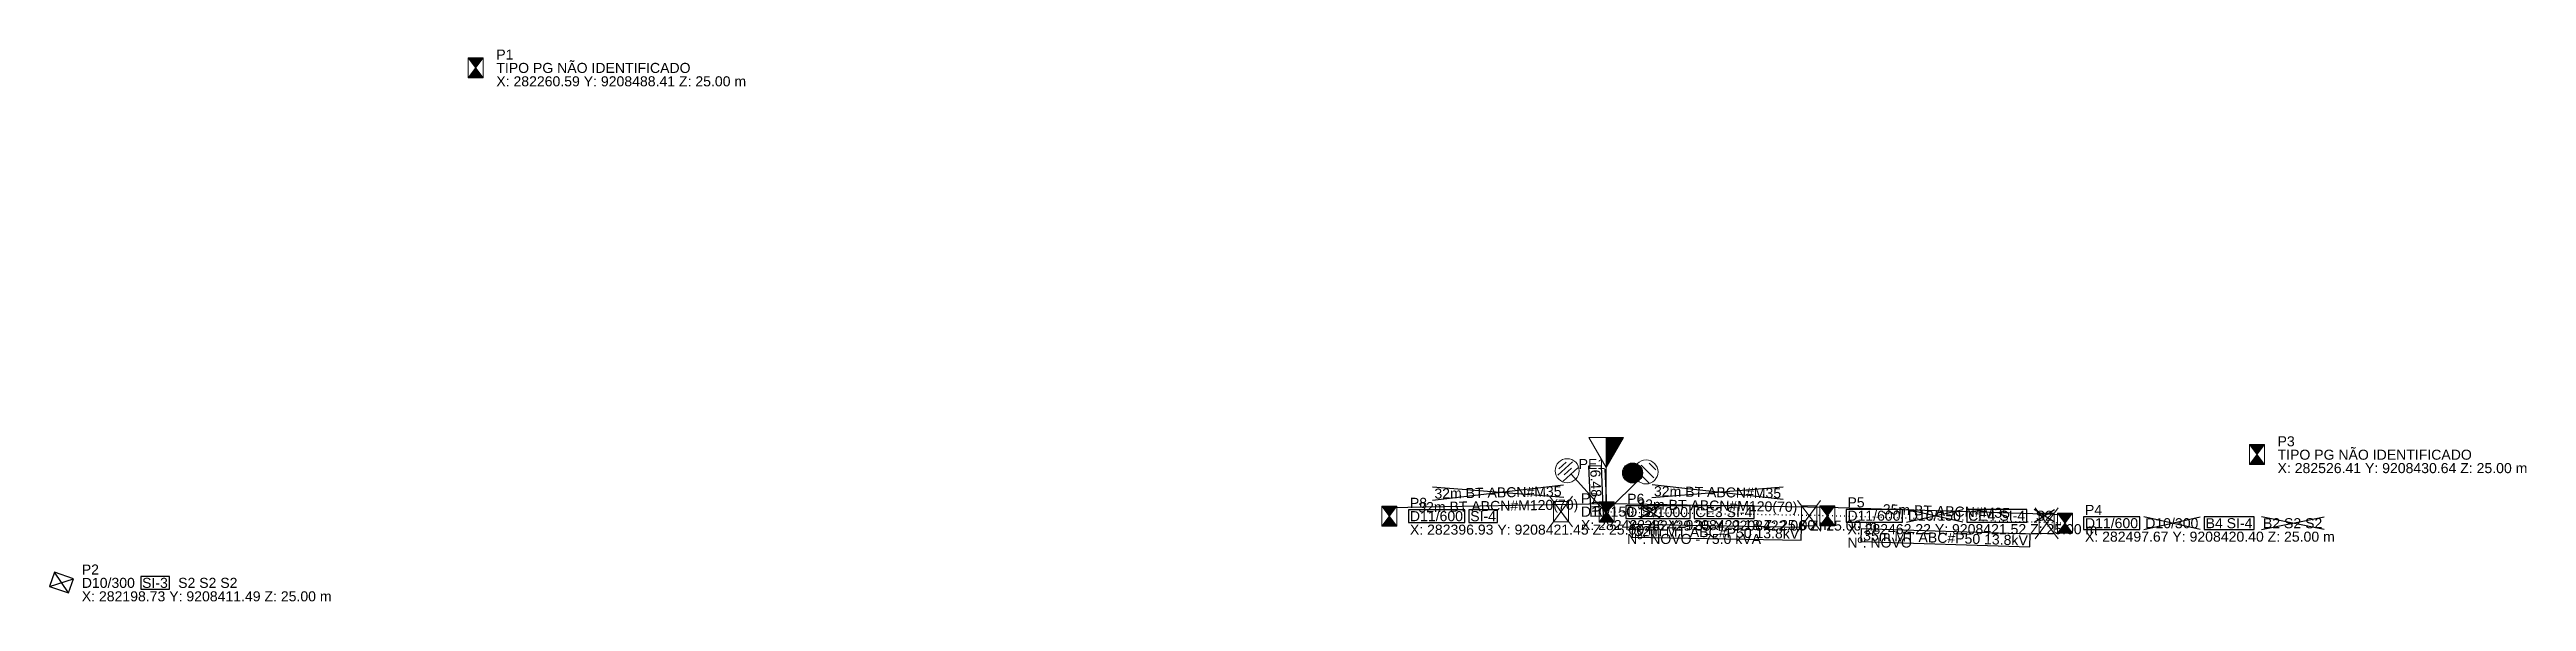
# Model space of a CAD drawing. Header units: metres. Extents: x 282197 to 282567, y 9208409 to 9208491.
import ezdxf
from ezdxf.enums import TextEntityAlignment as Align

# ---------------------------------------------------------------- set-up
doc = ezdxf.new("R2010")
doc.units = ezdxf.units.M
doc.linetypes.add('DOT', pattern=[0.508, 0, -0.508])
for name, color, linetype in [('PONTO DE ENTREGA', 8, 'CONTINUOUS'), ('PONTO FOTO', 4, 'CONTINUOUS'), ('POSTE', 3, 'CONTINUOUS'), ('Poste dt', 3, 'Continuous'), ('Poste Existente', 3, 'Continuous'), ('Poste retirar', 7, 'Continuous'), ('REDE PRIMARIA - Instalar', 1, 'DOT'), ('REDE SECUNDARIA - Manter', 5, 'CONTINUOUS'), ('REDE SECUNDARIA - Substituir', 5, 'CONTINUOUS'), ('TEXTOS A IMPLANTAR', 1, 'CONTINUOUS'), ('TEXTOS A REMOVER', 7, 'CONTINUOUS'), ('TEXTOS A SUBSTIRUIR', 7, 'CONTINUOUS'), ('TEXTOS EXISTENTES', 7, 'CONTINUOUS'), ('TRAFO', 7, 'CONTINUOUS')]:
    doc.layers.add(name, color=color, linetype=linetype)
doc.layers.add('TRAFO A IMPLANTAR', color=7, linetype='Continuous', lineweight=9)
doc.styles.add('ARIAL', font='arial.ttf')

# ---------------------------------------------------------------- blocks, each defined once
blk = doc.blocks.new('dtp')
at = {"linetype": 'Continuous', "lineweight": 0, "ltscale": 0.01}
h = blk.add_hatch(color=0, dxfattribs=at)
h.paths.add_polyline_path([(-1.12, 1.5), (0, 0), (1.12, 1.5)])
h.paths.add_polyline_path([(-1.12, -1.5), (1.12, -1.5), (0, 0)])
at = {"color": 0, "lineweight": 0}
for p, q in [((-1.12, -1.5), (1.12, 1.5)), ((-1.12, 1.5), (1.12, -1.5)), ((1.12, 1.5), (-1.12, 1.5)), ((-1.12, 1.5), (-1.12, -1.5)), ((1.12, -1.5), (1.12, 1.5)), ((-1.12, -1.5), (1.12, -1.5))]:
    blk.add_line(p, q, dxfattribs=at)
blk = doc.blocks.new('PosteDtProjetado')
at = {"layer": 'Poste dt', "rotation": 180}
blk.add_blockref('dtp', (-0.05948, 0.026162), dxfattribs=at)
at = {"layer": 'poste', "ltscale": 0.01}
for tag, p in [('MODELO', (-3.273471, 2.731691)), ('COD', (1.964351, -1.493983))]:
    blk.add_attdef(tag, p, '', height=1.6, dxfattribs=at)
blk = doc.blocks.new('dt')
at = {"color": 0}
for p, q in [((1.120087, 1.5), (-1.120087, 1.5)), ((-1.120087, 1.5), (-1.120087, -1.5)), ((-1.120087, 1.5), (1.120087, -1.5)), ((-1.120087, -1.5), (1.120087, 1.5)), ((1.120087, -1.5), (1.120087, 1.5)), ((-1.120087, -1.5), (1.120087, -1.5))]:
    blk.add_line(p, q, dxfattribs=at)
for tag, p in [('MODELO', (-2.878805, 2.548923)), ('COD', (1.996674, -1.514935))]:
    blk.add_attdef(tag, p, '', height=1.6, dxfattribs=at)
blk = doc.blocks.new('PosteDtExistente')
at = {"layer": 'Poste Existente', "rotation": 180}
blk.add_blockref('dt', (-0.036594, -0.043517), dxfattribs=at)
at = {"layer": 'poste'}
for tag, p in [('MODELO', (-2.878805, 2.548923)), ('COD', (1.996674, -1.514935))]:
    blk.add_attdef(tag, p, '', height=1.6, dxfattribs=at)
blk = doc.blocks.new('PosteDtSubstituir')
at = {"linetype": 'CONTINUOUS', "lineweight": 0}
h = blk.add_hatch(color=3, dxfattribs=at)
h.paths.add_polyline_path([(1.12, -1.5), (0, 0), (-1.12, -1.5)], flags=0)
h.paths.add_polyline_path([(1.12, 1.5), (-1.12, 1.5), (0, 0)], flags=0)
at = {"color": 1, "lineweight": 0}
for p, q in [((-0.98, -2.3), (-4.44, 2.29)), ((-4.42, -2.32), (-1, 2.3))]:
    blk.add_line(p, q, dxfattribs=at)
at = {"color": 3, "lineweight": 0}
for p, q in [((-3.83, 1.49), (-3.83, -1.51)), ((-1.59, 1.49), (-3.83, 1.49)), ((-1.59, -1.51), (-3.83, 1.49)), ((-1.59, 1.49), (-3.83, -1.51)), ((-1.59, -1.51), (-1.59, 1.49)), ((1.12, 1.5), (-1.12, -1.5)), ((1.12, -1.5), (-1.12, 1.5)), ((1.12, 1.5), (-1.12, 1.5)), ((-1.12, 1.5), (-1.12, -1.5)), ((1.12, -1.5), (1.12, 1.5)), ((-3.83, -1.51), (-1.59, -1.51)), ((-1.12, -1.5), (1.12, -1.5))]:
    blk.add_line(p, q, dxfattribs=at)
blk = doc.blocks.new('TransformadorSemChaveProjetado', base_point=(9.63, 7.8))
at = {"layer": 'TRAFO A IMPLANTAR'}
blk.add_hatch(color=256, dxfattribs=at).paths.add_polyline_path([(9.61, 14.46), (12.28, 18.88), (9.7, 18.93)], flags=0)
for p, q in [((16.05, 15), (17.03, 13.98)), ((13.85, 14.26), (16.03, 11.98)), ((14.87, 14.72), (16.68, 12.81))]:
    blk.add_line(p, q)
for p, q in [((12.28, 18.88), (7.12, 18.99)), ((7.12, 18.99), (9.61, 14.46)), ((2.38, 13.46), (4.6, 15.4)), ((2.54, 14.41), (3.65, 15.38)), ((3.18, 12.55), (5.39, 14.48)), ((3.33, 13.5), (4.44, 14.47)), ((4.36, 13.58), (9.46, 7.75)), ((9.61, 14.46), (9.46, 7.75)), ((15, 13.06), (9.46, 7.75))]:
    blk.add_line(p, q, dxfattribs=at)
blk.add_lwpolyline([(9.61, 14.46), (12.28, 18.88), (9.7, 18.93), (9.61, 14.46)], dxfattribs=at)
for centre, radius in [((3.8, 14.1), 1.79), ((15.55, 13.7), 1.79), ((9.46, 7.75), 0.14)]:
    blk.add_circle(centre, radius, dxfattribs=at)
blk = doc.blocks.new('DTPXX')
at = {"color": 1, "lineweight": 0}
for p, q in [((1.728679, -2.293551), (-1.728679, 2.293551)), ((-1.708098, -2.308919), (1.708098, 2.308919))]:
    blk.add_line(p, q, dxfattribs=at)
at = {"color": 3, "lineweight": 0}
for p, q in [((-1.120087, 1.5), (-1.120087, -1.5)), ((1.120087, 1.5), (-1.120087, 1.5)), ((1.120087, -1.5), (-1.120087, 1.5)), ((1.120087, 1.5), (-1.120087, -1.5)), ((1.120087, -1.5), (1.120087, 1.5)), ((-1.120087, -1.5), (1.120087, -1.5))]:
    blk.add_line(p, q, dxfattribs=at)
blk = doc.blocks.new('PosteDtRetirar')
at = {"layer": 'Poste retirar'}
blk.add_blockref('DTPXX', (0.003631, 0.008945), dxfattribs=at)
at = {"layer": 'poste'}
for tag, p in [('MODELO', (-2.878805, 2.548923)), ('COD', (1.996674, -1.514935))]:
    blk.add_attdef(tag, p, '', height=1.6, dxfattribs=at)
blk = doc.blocks.new('PontoEntrega', base_point=(8.56, 3.62))
h = blk.add_hatch(color=1)
h.dxf.hatch_style = 1
h.paths.add_polyline_path([(14.13, 3.03, 1), (11.17, 3.03, 1)])
at = {"color": 1}
blk.add_circle((12.65, 3.03), 1.48, dxfattribs=at)

msp = doc.modelspace()

# ---------------------------------------------------------------- linework, layer by layer
at = {"color": 1, "linetype": 'CONTINUOUS'}
for p, q in [((282422.88, 9208424.24), (282403.28, 9208425.77)), ((282403.31, 9208423.87), (282422.84, 9208426.14)), ((282434.26, 9208421.18), (282437.25, 9208423.08)), ((282437.25, 9208421.18), (282434.26, 9208423.08)), ((282436.04, 9208424.25), (282455.64, 9208425.83)), ((282455.61, 9208423.93), (282436.07, 9208426.15)), ((282474.03, 9208420.57), (282482.43, 9208422.47)), ((282482.43, 9208420.57), (282474.03, 9208422.47)), ((282493.11, 9208420.57), (282496.1, 9208422.47)), ((282496.1, 9208420.57), (282493.11, 9208422.47)), ((282509.47, 9208419.45), (282517.87, 9208421.35)), ((282517.87, 9208419.45), (282509.47, 9208421.35)), ((282527.03, 9208419.45), (282536.37, 9208421.35)), ((282536.37, 9208419.45), (282527.03, 9208421.35))]:
    msp.add_line(p, q, dxfattribs=at)
at = {"layer": 'PONTO DE ENTREGA'}
msp.add_line((282429.35, 9208422.06), (282429.07, 9208428.5), dxfattribs=at)
msp.add_lwpolyline([(282426.6, 9208428.91), (282426.92, 9208421.44), (282428.82, 9208421.52), (282428.5, 9208428.99), (282426.6, 9208428.91)], close=True, dxfattribs=at)
at = {"layer": 'REDE PRIMARIA - Instalar'}
for points in [[(282462.22, 9208421.52), (282429.35, 9208422.06)], [(282497.67, 9208420.4), (282462.22, 9208421.52)]]:
    msp.add_lwpolyline(points, dxfattribs=at)
at = {"layer": 'REDE SECUNDARIA - Manter'}
msp.add_lwpolyline([(282497.71, 9208421.65), (282462.26, 9208422.77)], dxfattribs=at)
at = {"layer": 'REDE SECUNDARIA - Substituir'}
for points in [[(282429.32, 9208423.31), (282396.91, 9208422.7)], [(282462.24, 9208422.77), (282429.37, 9208423.31)]]:
    msp.add_lwpolyline(points, dxfattribs=at)
at = {"layer": 'TEXTOS A IMPLANTAR'}
for points in [[(282432.15, 9208421.11), (282441.73, 9208421.11), (282441.73, 9208423.01), (282432.15, 9208423.01), (282432.15, 9208421.11)], [(282442.33, 9208421.11), (282451.31, 9208421.11), (282451.31, 9208423.01), (282442.33, 9208423.01), (282442.33, 9208421.11)], [(282399.73, 9208420.5), (282408.13, 9208420.5), (282408.13, 9208422.4), (282399.73, 9208422.4), (282399.73, 9208420.5)], [(282408.73, 9208420.5), (282413.02, 9208420.5), (282413.02, 9208422.4), (282408.73, 9208422.4), (282408.73, 9208420.5)], [(282433.12, 9208418.3), (282458.33, 9208417.88), (282458.36, 9208419.78), (282433.15, 9208420.2), (282433.12, 9208418.3)], [(282465.02, 9208420.57), (282473.43, 9208420.57), (282473.43, 9208422.47), (282465.02, 9208422.47), (282465.02, 9208420.57)], [(282467.22, 9208417.66), (282492.43, 9208416.86), (282492.49, 9208418.76), (282467.28, 9208419.56), (282467.22, 9208417.66)], [(282483.03, 9208420.57), (282492.01, 9208420.57), (282492.01, 9208422.47), (282483.03, 9208422.47), (282483.03, 9208420.57)], [(282500.47, 9208419.45), (282508.87, 9208419.45), (282508.87, 9208421.35), (282500.47, 9208421.35), (282500.47, 9208419.45)], [(282518.47, 9208419.45), (282525.93, 9208419.45), (282525.93, 9208421.35), (282518.47, 9208421.35), (282518.47, 9208419.45)], [(282210.53, 9208410.54), (282214.81, 9208410.54), (282214.81, 9208412.44), (282210.53, 9208412.44), (282210.53, 9208410.54)]]:
    msp.add_lwpolyline(points, close=True, dxfattribs=at)

# ---------------------------------------------------------------- block references
for name, p in [('PosteDtProjetado', (282260.59, 9208488.41)), ('PosteDtProjetado', (282526.41, 9208430.64)), ('PosteDtProjetado', (282396.93, 9208421.45)), ('PosteDtRetirar', (282422.46, 9208422.13)), ('PosteDtProjetado', (282429.35, 9208422.06)), ('PosteDtSubstituir', (282462.22, 9208421.52)), ('PosteDtSubstituir', (282497.67, 9208420.4))]:
    msp.add_blockref(name, p)
at = {"rotation": 250.89546738229285}
msp.add_blockref('PosteDtExistente', (282198.73, 9208411.49), dxfattribs=at)
at = {"layer": 'PONTO DE ENTREGA'}
msp.add_blockref('PontoEntrega', (282429.07, 9208428.5), dxfattribs=at)
at = {"layer": 'TRAFO', "rotation": 1.0369999999999777}
msp.add_blockref('TransformadorSemChaveProjetado', (282429.35, 9208422.06), dxfattribs=at)

# ---------------------------------------------------------------- texts
at = {"style": 'Arial'}
for s, p in [('TIPO PG NÃO IDENTIFICADO', (282263.59, 9208488.41)), ('X: 282260.59 Y: 9208488.41 Z: 25.00 m', (282263.59, 9208486.41)), ('TIPO PG NÃO IDENTIFICADO', (282529.41, 9208430.64)), ('X: 282526.41 Y: 9208430.64 Z: 25.00 m', (282529.41, 9208428.64)), ('X: 282396.93 Y: 9208421.45 Z: 25.00 m', (282399.93, 9208419.45)), ('X: 282422.46 Y: 9208422.13 Z: 25.00 m', (282425.46, 9208420.13)), ('X: 282429.35 Y: 9208422.06 Z: 25.00 m', (282432.35, 9208420.06)), ('X: 282462.22 Y: 9208421.52 Z: 25.00 m', (282465.22, 9208419.52)), ('X: 282497.67 Y: 9208420.40 Z: 25.00 m', (282500.67, 9208418.4)), ('X: 282198.73 Y: 9208411.49 Z: 25.00 m', (282201.73, 9208409.49))]:
    msp.add_text(s, height=1.5, dxfattribs=at).set_placement(p, align=Align.MIDDLE_LEFT)
at = {"layer": 'PONTO DE ENTREGA', "style": 'Arial'}
msp.add_text('PE1', height=1.5, dxfattribs=at).set_placement((282429.07, 9208428.5), align=Align.RIGHT)
at = {"layer": 'PONTO DE ENTREGA', "insert": (282427.71, 9208425.21), "char_height": 1.5, "attachment_point": 5, "rotation": 272.4475, "style": 'Arial'}
msp.add_mtext('6.48 m', dxfattribs=at)
at = {"layer": 'PONTO FOTO', "style": 'Arial'}
for s, p in [('P1', (282263.59, 9208490.41)), ('P3', (282529.41, 9208432.64)), ('P8', (282399.93, 9208423.45)), ('P7', (282425.46, 9208424.13)), ('P6', (282432.35, 9208424.06)), ('P5', (282465.22, 9208423.52)), ('P4', (282500.67, 9208422.4)), ('P2', (282201.73, 9208413.49))]:
    msp.add_text(s, height=1.5, dxfattribs=at).set_placement(p, align=Align.MIDDLE_LEFT)
at = {"layer": 'TEXTOS A IMPLANTAR', "char_height": 1.5, "attachment_point": 4, "style": 'Arial'}
for s, insert in [('D12/1000', (282432.35, 9208422.06)), ('CE3 SI-4', (282442.53, 9208422.06)), ('D11/600', (282399.93, 9208421.45)), ('SI-4', (282408.93, 9208421.45)), ('D11/600', (282465.22, 9208421.52)), ('CE4 SI-4', (282483.23, 9208421.52)), ('D11/600', (282500.67, 9208420.4)), ('B4 SI-4', (282518.67, 9208420.4)), ('SI-3', (282210.73, 9208411.49))]:
    msp.add_mtext(s, dxfattribs=dict(at, insert=insert))
at = {"layer": 'TEXTOS A IMPLANTAR', "char_height": 1.5, "attachment_point": 2, "style": 'Arial'}
for s, insert, rotation in [('32m MT ABC#P50 13.8kV', (282445.75, 9208419.79), 359.0539), ('35m MT ABC#P50 13.8kV', (282479.88, 9208418.96), 358.1923)]:
    msp.add_mtext(s, dxfattribs=dict(at, insert=insert, rotation=rotation))
at = {"layer": 'TEXTOS A REMOVER', "char_height": 1.5, "attachment_point": 4, "style": 'Arial'}
for s, insert in [('D10/150', (282425.46, 9208422.13)), ('S2', (282434.46, 9208422.13)), ('D10/150', (282474.23, 9208421.52)), ('S2', (282493.31, 9208421.52)), ('D10/300', (282509.67, 9208420.4)), ('B2 S2 S2', (282527.23, 9208420.4))]:
    msp.add_mtext(s, dxfattribs=dict(at, insert=insert))
at = {"layer": 'TEXTOS A SUBSTIRUIR', "char_height": 1.5, "attachment_point": 2, "style": 'Arial'}
for s, insert, rotation in [('32m BT ABCN#M120(70)', (282413.1, 9208423.75), 1.0774), ('32m BT ABCN#M35', (282413.06, 9208425.75), 1.0774), ('32m BT ABCN#M120(70)', (282445.82, 9208423.79), 359.0539), ('32m BT ABCN#M35', (282445.85, 9208425.79), 359.0539)]:
    msp.add_mtext(s, dxfattribs=dict(at, insert=insert, rotation=rotation))
at = {"layer": 'TEXTOS EXISTENTES', "insert": (282480.01, 9208422.96), "char_height": 1.5, "attachment_point": 2, "rotation": 358.1923, "style": 'Arial'}
msp.add_mtext('35m BT ABCN#M35', dxfattribs=at)
at = {"layer": 'TEXTOS EXISTENTES', "char_height": 1.5, "attachment_point": 4, "style": 'Arial'}
for s, insert in [('D10/300', (282201.73, 9208411.49)), ('S2 S2 S2', (282216.11, 9208411.49))]:
    msp.add_mtext(s, dxfattribs=dict(at, insert=insert))
at = {"layer": 'TRAFO', "style": 'Arial'}
for s, p in [('Nº: NOVO - 75.0 kVA', (282432.35, 9208418.06)), ('Nº: NOVO ', (282465.22, 9208417.52))]:
    msp.add_text(s, height=1.5, dxfattribs=at).set_placement(p, align=Align.MIDDLE_LEFT)

doc.saveas('drawing.dxf')
